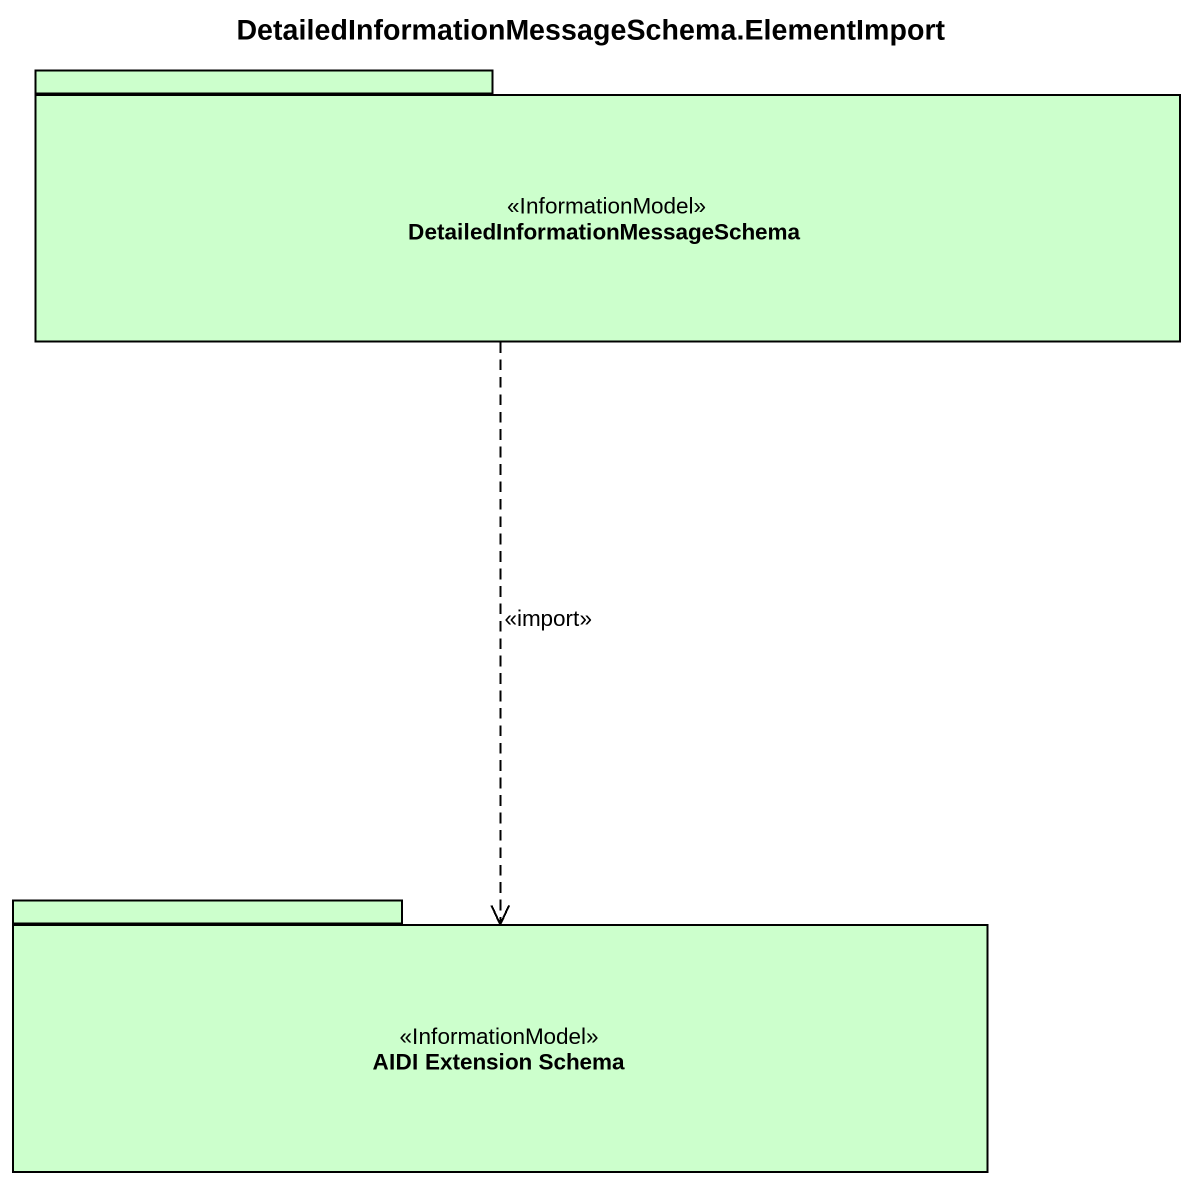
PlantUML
@startuml
title DetailedInformationMessageSchema.ElementImport
package "DetailedInformationMessageSchema" as DetailedInformationMessageSc <<InformationModel>> #CCFFCC {
}
package "AIDI Extension Schema" as AIDI_Extension_Schema <<InformationModel>> #CCFFCC {
}
DetailedInformationMessageSc ..> AIDI_Extension_Schema : <<import>>
@enduml
